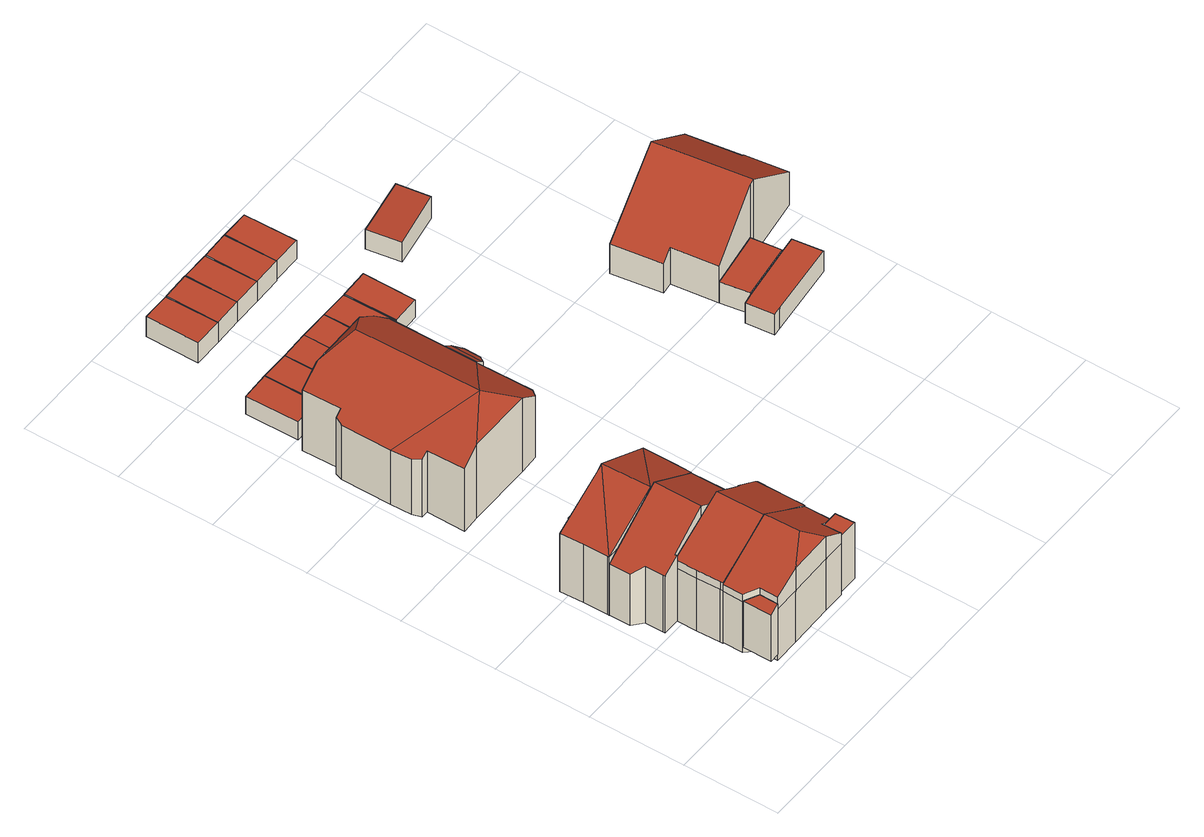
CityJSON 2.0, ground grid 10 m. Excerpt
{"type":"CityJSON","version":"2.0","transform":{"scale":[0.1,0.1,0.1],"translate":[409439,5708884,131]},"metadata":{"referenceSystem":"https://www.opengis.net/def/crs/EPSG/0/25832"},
"CityObjects":{
"building1":{"type":"Building","attributes":{"Gemeindeschluessel":"05978036","Geometrietyp2DReferenz":"3000","function":"51009_1610","roofType":"2100","measuredHeight":6.25},"geometry":[{"type":"MultiSurface","lod":"2","boundaries":[[[0,1,2,3]],[[1,4,5,2]],[[4,6,7,5]],[[6,0,3,7]],[[6,4,1,0]],[[3,2,5,7]]],"semantics":{"surfaces":[{"type":"WallSurface"},{"type":"RoofSurface"},{"type":"GroundSurface"}],"values":[0,0,0,0,1,2]}}]},
"building2":{"type":"Building","attributes":{"Gemeindeschluessel":"05978036","Geometrietyp2DReferenz":"3000","function":"31001_1000","roofType":"5000","measuredHeight":10.61},"geometry":[{"type":"MultiSurface","lod":"2","boundaries":[[[8,9,10,11]],[[9,12,13,10]],[[12,14,15,13]],[[14,16,17,15]],[[16,18,19,17]],[[18,20,21,19]],[[20,22,23,21]],[[22,24,25,23]],[[24,26,27,25]],[[26,8,11,27]],[[28,29,30]],[[8,26,31,29,28,32,33]],[[31,34,35,36,37,30,29]],[[16,30,37,18]],[[18,37,36,20]],[[22,35,34,24]],[[20,36,35,22]],[[24,34,31,26]],[[8,33,9]],[[9,33,32,12]],[[12,32,28,14]],[[14,28,30,16]],[[11,10,13,15,17,19,21,23,25,27]]],"semantics":{"surfaces":[{"type":"WallSurface"},{"type":"RoofSurface"},{"type":"GroundSurface"}],"values":[0,0,0,0,0,0,0,0,0,0,1,1,1,0,0,0,0,0,0,0,0,0,2]}}]},
"building3":{"type":"Building","attributes":{"Gemeindeschluessel":"05978036","Geometrietyp2DReferenz":"3000","function":"31001_1000","roofType":"3100","measuredHeight":10.69},"geometry":[{"type":"MultiSurface","lod":"2","boundaries":[[[38,39,40,41]],[[39,42,43,40]],[[42,44,45,43]],[[44,46,47,45]],[[46,48,49,47]],[[48,50,51,49]],[[50,52,53,51]],[[52,54,55,53]],[[54,56,57,55]],[[56,58,59,57]],[[58,60,61,59]],[[60,62,63,61]],[[62,38,41,63]],[[58,56,54,52,50,48]],[[48,46,44,42,39,38,62,60,58]],[[41,40,43,45,47,49,51,53,55,57,59,61,63]]],"semantics":{"surfaces":[{"type":"WallSurface"},{"type":"RoofSurface"},{"type":"GroundSurface"}],"values":[0,0,0,0,0,0,0,0,0,0,0,0,0,1,1,2]}}]},
"building4":{"type":"Building","attributes":{"Gemeindeschluessel":"05978036","Geometrietyp2DReferenz":"3000","function":"31001_1000","roofType":"5000","measuredHeight":10.65},"geometry":[{"type":"MultiSurface","lod":"2","boundaries":[[[64,65,55,57]],[[65,66,67,55]],[[66,68,69,67]],[[68,70,71,69]],[[70,72,73,71]],[[72,74,75,73]],[[74,76,77,75]],[[76,78,79,77]],[[78,80,81,79]],[[80,82,63,81]],[[82,83,61,63]],[[83,64,57,61]],[[84,85,86,87,88,89,90]],[[74,72,70,68,66,91,92,86,85]],[[83,87,86,92,64]],[[64,92,91,65]],[[65,91,66]],[[78,90,89,80]],[[76,84,90,78]],[[80,89,88,82]],[[82,88,87,83]],[[74,85,84,76]],[[57,55,67,69,71,73,75,77,79,81,63,61]]],"semantics":{"surfaces":[{"type":"WallSurface"},{"type":"RoofSurface"},{"type":"GroundSurface"}],"values":[0,0,0,0,0,0,0,0,0,0,0,0,1,1,0,0,0,0,0,0,0,0,2]}}]},
"building5":{"type":"Building","attributes":{"Gemeindeschluessel":"05978036","Geometrietyp2DReferenz":"3000","function":"31001_1000","roofType":"3100","measuredHeight":10.54},"geometry":[{"type":"MultiSurface","lod":"2","boundaries":[[[93,94,95,96]],[[94,97,98,95]],[[97,99,100,98]],[[99,101,102,100]],[[101,103,104,102]],[[103,105,106,104]],[[105,107,108,106]],[[107,109,110,108]],[[109,93,96,110]],[[109,111,97,94,93]],[[109,112,111]],[[99,111,112]],[[112,113,105,103,101,99]],[[105,113,107]],[[107,113,112,109]],[[97,111,99]],[[96,95,98,100,102,104,106,108,110]]],"semantics":{"surfaces":[{"type":"WallSurface"},{"type":"RoofSurface"},{"type":"GroundSurface"}],"values":[0,0,0,0,0,0,0,0,0,1,1,1,1,0,0,0,2]}}]},
"building6":{"type":"Building","attributes":{"Gemeindeschluessel":"05978036","Geometrietyp2DReferenz":"3000","function":"51009_1610","roofType":"1000","measuredHeight":6.91},"geometry":[{"type":"MultiSurface","lod":"2","boundaries":[[[114,115,116,117]],[[115,118,119,116]],[[118,120,121,119]],[[120,114,117,121]],[[120,118,115,114]],[[117,116,119,121]]],"semantics":{"surfaces":[{"type":"WallSurface"},{"type":"RoofSurface"},{"type":"GroundSurface"}],"values":[0,0,0,0,1,2]}}]},
"building7":{"type":"Building","attributes":{"Gemeindeschluessel":"05978036","Geometrietyp2DReferenz":"3000","function":"31001_2460","roofType":"2100","measuredHeight":3.6},"geometry":[{"type":"MultiSurface","lod":"2","boundaries":[[[122,123,110,124]],[[123,125,108,110]],[[125,126,127,108]],[[126,122,124,127]],[[126,125,123,122]],[[124,110,108,127]]],"semantics":{"surfaces":[{"type":"WallSurface"},{"type":"RoofSurface"},{"type":"GroundSurface"}],"values":[0,0,0,0,1,2]}}]},
"building8":{"type":"Building","attributes":{"Gemeindeschluessel":"05978036","Geometrietyp2DReferenz":"3000","function":"31001_2460","roofType":"1000","measuredHeight":2.22},"geometry":[{"type":"MultiSurface","lod":"2","boundaries":[[[128,129,130,131]],[[129,132,133,130]],[[132,134,135,133]],[[134,128,131,135]],[[134,132,129,128]],[[131,130,133,135]]],"semantics":{"surfaces":[{"type":"WallSurface"},{"type":"RoofSurface"},{"type":"GroundSurface"}],"values":[0,0,0,0,1,2]}}]},
"building9":{"type":"Building","attributes":{"Gemeindeschluessel":"05978036","Geometrietyp2DReferenz":"3000","function":"31001_1000"},"children":["building9-1","building9-2","building9-3"]},
"building9-1":{"type":"BuildingPart","attributes":{"roofType":"2100","measuredHeight":6.29},"parents":["building9"],"geometry":[{"type":"MultiSurface","lod":"2","boundaries":[[[136,137,138,139]],[[137,140,141,138]],[[142,136,139,143]],[[142,140,137,136]],[[139,138,141,143]],[[140,142,143,141]]],"semantics":{"surfaces":[{"type":"WallSurface"},{"type":"RoofSurface"},{"type":"GroundSurface"},{"type":"ClosureSurface"}],"values":[0,0,0,1,2,3]}}]},
"building9-2":{"type":"BuildingPart","attributes":{"roofType":"2100","measuredHeight":6.99},"parents":["building9"],"geometry":[{"type":"MultiSurface","lod":"2","boundaries":[[[140,144,145,141]],[[144,146,145]],[[147,144,140,142]],[[143,141,145,148,149]],[[142,140,141,143,150]],[[147,151,152,146,144]],[[151,149,148,152]],[[152,148,145,146]],[[142,150,151,147]],[[150,143,149,151]]],"semantics":{"surfaces":[{"type":"WallSurface"},{"type":"RoofSurface"},{"type":"GroundSurface"},{"type":"ClosureSurface"}],"values":[0,0,1,2,3,0,3,3,0,3]}}]},
"building9-3":{"type":"BuildingPart","attributes":{"roofType":"3300","measuredHeight":11.69},"parents":["building9"],"geometry":[{"type":"MultiSurface","lod":"2","boundaries":[[[153,154,155,156]],[[154,157,158,155]],[[157,159,160,158]],[[159,161,162,160]],[[161,163,164,162]],[[163,165,166,164]],[[165,167,168,166]],[[167,169,170,168]],[[169,171,172,170]],[[171,173,174,172]],[[173,151,149,174]],[[146,175,176,145]],[[175,177,178,176]],[[177,179,180,178]],[[179,181,182,180]],[[181,183,184,182]],[[183,185,186,184]],[[185,153,156,186]],[[181,179,187]],[[169,167,188]],[[179,177,175,146,152,187]],[[152,151,150,151,173,171,169,188,187]],[[167,165,163,161,159,157,187,188]],[[157,154,153,185,183,181,187]],[[156,155,158,160,162,164,166,168,170,172,174,149,143,149,148,145,176,178,180,182,184,186]],[[151,150,143,149]],[[148,149,151,152]],[[145,148,152,146]]],"semantics":{"surfaces":[{"type":"WallSurface"},{"type":"RoofSurface"},{"type":"GroundSurface"},{"type":"ClosureSurface"}],"values":[0,0,0,0,0,0,0,0,0,0,0,0,0,0,0,0,0,0,1,1,1,1,1,1,2,3,3,3]}}]},
"building10":{"type":"Building","attributes":{"Gemeindeschluessel":"05978036","Geometrietyp2DReferenz":"3000","function":"31001_2460","roofType":"1000","measuredHeight":2.21},"geometry":[{"type":"MultiSurface","lod":"2","boundaries":[[[129,189,190,130]],[[189,191,192,190]],[[191,193,194,192]],[[193,129,130,194]],[[193,191,189,129]],[[130,190,192,194]]],"semantics":{"surfaces":[{"type":"WallSurface"},{"type":"RoofSurface"},{"type":"GroundSurface"}],"values":[0,0,0,0,1,2]}}]},
"building11":{"type":"Building","attributes":{"Gemeindeschluessel":"05978036","Geometrietyp2DReferenz":"3000","function":"31001_2460","roofType":"1000","measuredHeight":2.2},"geometry":[{"type":"MultiSurface","lod":"2","boundaries":[[[189,195,196,190]],[[195,197,198,196]],[[197,199,200,198]],[[199,189,190,200]],[[199,197,195,189]],[[190,196,198,200]]],"semantics":{"surfaces":[{"type":"WallSurface"},{"type":"RoofSurface"},{"type":"GroundSurface"}],"values":[0,0,0,0,1,2]}}]},
"building12":{"type":"Building","attributes":{"Gemeindeschluessel":"05978036","Geometrietyp2DReferenz":"3000","function":"31001_2460","roofType":"1000","measuredHeight":2.49},"geometry":[{"type":"MultiSurface","lod":"2","boundaries":[[[201,202,203,204]],[[202,205,206,203]],[[205,207,208,206]],[[207,201,204,208]],[[207,205,202,201]],[[204,203,206,208]]],"semantics":{"surfaces":[{"type":"WallSurface"},{"type":"RoofSurface"},{"type":"GroundSurface"}],"values":[0,0,0,0,1,2]}}]},
"building13":{"type":"Building","attributes":{"Gemeindeschluessel":"05978036","Geometrietyp2DReferenz":"3000","function":"31001_2460","roofType":"1000","measuredHeight":2.22},"geometry":[{"type":"MultiSurface","lod":"2","boundaries":[[[195,209,210,196]],[[209,211,212,210]],[[211,213,214,212]],[[213,195,196,214]],[[213,211,209,195]],[[196,210,212,214]]],"semantics":{"surfaces":[{"type":"WallSurface"},{"type":"RoofSurface"},{"type":"GroundSurface"}],"values":[0,0,0,0,1,2]}}]},
"building14":{"type":"Building","attributes":{"Gemeindeschluessel":"05978036","Geometrietyp2DReferenz":"3000","function":"31001_2460","roofType":"1000","measuredHeight":2.49},"geometry":[{"type":"MultiSurface","lod":"2","boundaries":[[[215,216,217,218]],[[216,219,220,217]],[[219,205,206,220]],[[205,215,218,206]],[[205,219,216,215]],[[218,217,220,206]]],"semantics":{"surfaces":[{"type":"WallSurface"},{"type":"RoofSurface"},{"type":"GroundSurface"}],"values":[0,0,0,0,1,2]}}]},
"building15":{"type":"Building","attributes":{"Gemeindeschluessel":"05978036","Geometrietyp2DReferenz":"3000","function":"31001_2460","roofType":"1000","measuredHeight":2.23},"geometry":[{"type":"MultiSurface","lod":"2","boundaries":[[[209,221,222,210]],[[221,223,224,222]],[[223,225,226,224]],[[225,209,210,226]],[[225,223,221,209]],[[210,222,224,226]]],"semantics":{"surfaces":[{"type":"WallSurface"},{"type":"RoofSurface"},{"type":"GroundSurface"}],"values":[0,0,0,0,1,2]}}]},
"building16":{"type":"Building","attributes":{"Gemeindeschluessel":"05978036","Geometrietyp2DReferenz":"3000","function":"31001_2460","roofType":"1000","measuredHeight":2.49},"geometry":[{"type":"MultiSurface","lod":"2","boundaries":[[[227,228,229,230]],[[228,231,232,229]],[[231,219,220,232]],[[219,227,230,220]],[[219,231,228,227]],[[230,229,232,220]]],"semantics":{"surfaces":[{"type":"WallSurface"},{"type":"RoofSurface"},{"type":"GroundSurface"}],"values":[0,0,0,0,1,2]}}]},
"building17":{"type":"Building","attributes":{"Gemeindeschluessel":"05978036","Geometrietyp2DReferenz":"3000","function":"31001_2460","roofType":"1000","measuredHeight":2.24},"geometry":[{"type":"MultiSurface","lod":"2","boundaries":[[[233,234,235,236]],[[234,237,238,235]],[[237,239,240,238]],[[239,233,236,240]],[[239,237,234,233]],[[236,235,238,240]]],"semantics":{"surfaces":[{"type":"WallSurface"},{"type":"RoofSurface"},{"type":"GroundSurface"}],"values":[0,0,0,0,1,2]}}]},
"building18":{"type":"Building","attributes":{"Gemeindeschluessel":"05978036","Geometrietyp2DReferenz":"3000","function":"31001_2460","roofType":"1000","measuredHeight":2.5},"geometry":[{"type":"MultiSurface","lod":"2","boundaries":[[[241,242,243,244]],[[242,245,246,243]],[[245,231,232,246]],[[231,241,244,232]],[[231,245,242,241]],[[244,243,246,232]]],"semantics":{"surfaces":[{"type":"WallSurface"},{"type":"RoofSurface"},{"type":"GroundSurface"}],"values":[0,0,0,0,1,2]}}]},
"building19":{"type":"Building","attributes":{"Gemeindeschluessel":"05978036","Geometrietyp2DReferenz":"3000","function":"31001_2460","roofType":"1000","measuredHeight":2.29},"geometry":[{"type":"MultiSurface","lod":"2","boundaries":[[[247,248,249,250]],[[248,251,252,249]],[[251,245,253,252]],[[245,247,250,253]],[[245,251,248,247]],[[250,249,252,253]]],"semantics":{"surfaces":[{"type":"WallSurface"},{"type":"RoofSurface"},{"type":"GroundSurface"}],"values":[0,0,0,0,1,2]}}]},
"building20":{"type":"Building","attributes":{"Gemeindeschluessel":"05978036","Geometrietyp2DReferenz":"3000","function":"31001_2460","roofType":"2100","measuredHeight":2.67},"geometry":[{"type":"MultiSurface","lod":"2","boundaries":[[[254,255,256,257]],[[255,258,259,256]],[[258,260,261,259]],[[260,254,257,261]],[[260,258,255,254]],[[257,256,259,261]]],"semantics":{"surfaces":[{"type":"WallSurface"},{"type":"RoofSurface"},{"type":"GroundSurface"}],"values":[0,0,0,0,1,2]}}]},
"building21":{"type":"Building","attributes":{"Gemeindeschluessel":"05978036","Geometrietyp2DReferenz":"3000","function":"31001_2460","roofType":"1000","measuredHeight":2.54},"geometry":[{"type":"MultiSurface","lod":"2","boundaries":[[[262,263,264,265]],[[263,266,267,264]],[[266,268,269,267]],[[268,270,271,269]],[[270,272,273,271]],[[272,274,275,273]],[[274,262,265,275]],[[274,272,270,268,266,263,262]],[[265,264,267,269,271,273,275]]],"semantics":{"surfaces":[{"type":"WallSurface"},{"type":"RoofSurface"},{"type":"GroundSurface"}],"values":[0,0,0,0,0,0,0,1,2]}}]},
"building22":{"type":"Building","attributes":{"Gemeindeschluessel":"05978036","Geometrietyp2DReferenz":"3000","function":"31001_2460","roofType":"1000","measuredHeight":2.54},"geometry":[{"type":"MultiSurface","lod":"2","boundaries":[[[276,277,278,279]],[[277,280,281,278]],[[280,282,283,281]],[[282,276,279,283]],[[282,280,277,276]],[[279,278,281,283]]],"semantics":{"surfaces":[{"type":"WallSurface"},{"type":"RoofSurface"},{"type":"GroundSurface"}],"values":[0,0,0,0,1,2]}}]},
"building23":{"type":"Building","attributes":{"Gemeindeschluessel":"05978036","Geometrietyp2DReferenz":"3000","function":"31001_1000","roofType":"3100","measuredHeight":9.33},"geometry":[{"type":"MultiSurface","lod":"2","boundaries":[[[284,285,286,287]],[[285,288,289,286]],[[288,290,278,289]],[[290,291,279,278]],[[291,292,293,279]],[[292,294,295,293]],[[294,296,297,295]],[[296,298,299,297]],[[298,300,301,299]],[[300,302,303,301]],[[302,284,287,303]],[[298,296,294,292,291,290,288]],[[288,285,284,302,300,298]],[[287,286,289,278,279,293,295,297,299,301,303]]],"semantics":{"surfaces":[{"type":"WallSurface"},{"type":"RoofSurface"},{"type":"GroundSurface"}],"values":[0,0,0,0,0,0,0,0,0,0,0,1,1,2]}}]}
},
"vertices":[
[39,36,67],[49,25,73],[49,25,10],[39,36,10],[49,6,73],[49,6,10],[39,6,67],[39,6,10],
[164,27,66],[144,27,66],[144,27,3],[164,27,3],[145,7,66],[145,7,3],[123,7,66],[123,7,3],[76,6,66],[76,6,3],[49,6,66],[49,6,3],[49,25,66],[49,25,3],[39,36,66],[39,36,3],[39,57,66],[39,57,3],[164,59,66],[164,59,3],[123,7,94],[103,21,109],[76,6,94],[102,58,109],[145,7,80],[144,27,80],[39,57,75],[39,36,75],[49,25,81],[49,6,81],
[20,105,72],[20,107,72],[20,107,2],[20,105,2],[20,126,72],[20,126,2],[10,135,65],[10,135,2],[10,157,65],[10,157,2],[78,158,109],[78,158,2],[135,159,72],[135,159,2],[136,126,72],[136,126,2],[136,110,71],[136,110,2],[136,109,71],[136,109,2],[78,108,109],[78,108,2],[38,107,83],[38,107,2],[38,105,83],[38,105,2],
[136,109,67],[136,110,67],[163,111,67],[163,111,2],[164,109,67],[164,109,2],[164,77,67],[164,77,2],[164,61,67],[164,61,2],[164,59,67],[164,59,2],[39,57,67],[39,57,2],[39,60,67],[39,60,2],[38,84,67],[38,84,2],[38,105,67],[38,107,67],[39,57,77],[102,58,108],[101,108,108],[38,107,77],[38,105,77],[38,84,77],[39,60,77],[136,110,85],[136,109,85],
[135,176,73],[135,160,73],[135,160,1],[135,176,1],[135,159,73],[135,159,1],[10,157,73],[10,157,1],[10,159,73],[10,159,1],[10,184,73],[10,184,1],[9,209,73],[9,209,1],[64,209,73],[64,209,1],[135,210,73],[135,210,1],[73,158,107],[72,209,107],[64,209,102],
[144,27,76],[164,27,76],[164,27,7],[144,27,7],[165,7,76],[165,7,7],[145,7,76],[145,7,7],
[134,240,28],[135,210,37],[134,240,1],[64,209,37],[64,239,28],[64,239,1],
[21,551,29],[51,552,29],[51,552,7],[21,551,7],[51,497,29],[51,497,7],[22,496,29],[22,496,7],
[149,410,65],[149,393,65],[149,393,8],[149,410,8],[141,384,71],[141,384,8],[141,418,71],[141,418,8],
[132,384,78],[132,384,8],[132,384,77],[132,418,78],[132,385,8],[132,418,8],[141,418,70],[132,418,77],[132,385,77],
[8,354,79],[5,363,76],[5,363,8],[8,354,8],[4,385,75],[4,385,8],[4,437,75],[4,437,8],[7,445,78],[7,445,8],[14,445,83],[14,445,8],[13,485,83],[13,485,8],[34,485,100],[34,485,8],[100,486,100],[100,486,8],[121,486,84],[121,486,8],[132,477,77],[132,477,8],[133,326,77],[133,326,8],[123,316,84],[123,316,8],[103,315,99],[103,315,8],[34,315,99],[34,315,8],[15,314,85],[15,314,8],[15,354,84],[15,354,8],[68,336,125],[66,466,125],
[81,552,29],[81,552,7],[81,497,29],[81,497,7],[52,497,29],[52,497,7],
[111,553,29],[111,553,7],[111,498,29],[111,498,7],[82,497,29],[82,497,7],
[50,677,29],[79,677,29],[79,677,4],[50,677,4],[80,622,29],[80,622,4],[50,622,29],[50,622,4],
[141,553,29],[141,553,7],[141,498,29],[141,498,7],[112,498,29],[112,498,7],
[80,677,29],[109,678,29],[109,678,4],[80,677,4],[110,623,29],[110,623,4],
[170,553,29],[170,553,7],[171,498,29],[171,498,7],[142,498,29],[142,498,7],
[110,678,29],[139,678,29],[139,678,4],[110,678,4],[140,623,29],[140,623,4],
[171,553,29],[201,554,29],[201,554,7],[171,553,7],[201,499,29],[201,499,7],[172,498,29],[172,498,7],
[140,678,29],[169,679,29],[169,679,4],[140,678,4],[170,624,29],[170,624,4],
[170,679,29],[199,679,29],[199,679,6],[170,679,6],[200,624,29],[200,624,6],[170,624,6],
[305,556,36],[248,546,33],[248,546,9],[305,556,9],[242,581,33],[242,581,9],[300,590,36],[300,590,9],
[358,229,40],[355,258,40],[355,258,15],[358,229,15],[366,260,40],[366,260,15],[424,268,40],[424,268,15],[441,270,40],[441,270,15],[445,239,40],[445,239,15],[367,230,40],[367,230,15],
[361,290,42],[420,299,42],[420,299,16],[361,290,16],[424,268,42],[424,268,16],[366,260,42],[366,260,16],
[486,353,57],[492,309,57],[492,309,16],[486,353,16],[425,299,110],[425,299,16],[420,299,107],[361,290,61],[355,338,61],[355,338,16],[343,336,52],[343,336,16],[335,388,52],[335,388,16],[411,398,110],[411,398,16],[474,407,61],[474,407,16],[482,352,61],[482,352,16]
]}
